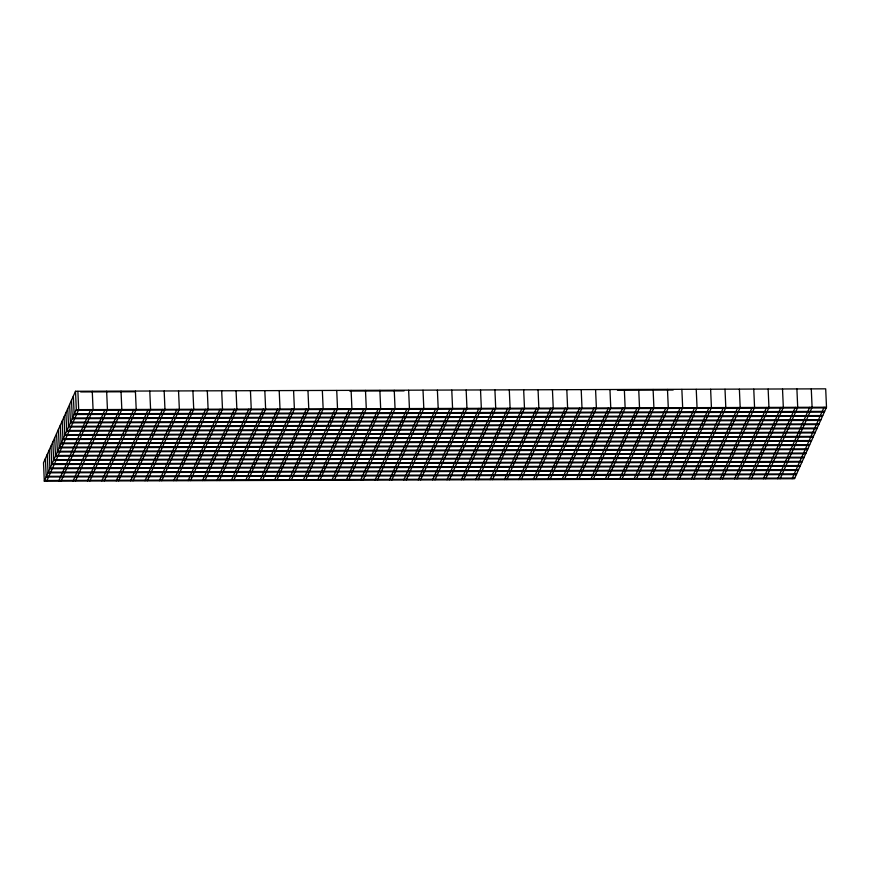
<?xml version="1.0" encoding="UTF-8"?>
<svg xmlns="http://www.w3.org/2000/svg" width="870" height="870" viewBox="0 0 870 870"><rect width="100%" height="100%" fill="white"/><g stroke="black" fill="none" stroke-linecap="round" stroke-linejoin="round"><path stroke-width="1.3" d="M75.516 391.261L43.5 462.775L44.305 481.164L794.484 478.739L826.5 407.225L825.695 388.836L75.516 391.261L76.321 409.65L44.305 481.164M46.73 481.066L78.681 409.683L77.887 391.337M58.714 481.034L90.665 409.65M61.107 481.023L93.068 409.639L92.263 391.293M73.091 480.979L105.052 409.607M75.494 480.979L107.445 409.596L106.64 391.25M87.478 480.936L119.429 409.553M89.871 480.925L121.822 409.553L121.028 391.206M101.855 480.892L133.806 409.509M104.248 480.882L136.209 409.498L135.405 391.152M116.232 480.849L148.194 409.465M118.635 480.838L150.586 409.455L149.781 391.108M130.62 480.795L162.57 409.411M133.012 480.795L164.963 409.411L164.169 391.065M144.996 480.751L176.947 409.368M147.389 480.74L179.35 409.357L178.546 391.011M159.373 480.708L191.335 409.324M161.776 480.697L193.727 409.313L192.922 390.967M173.761 480.653L205.711 409.281M176.153 480.653L208.104 409.27L207.31 390.924M188.137 480.61L220.088 409.226M190.53 480.599L222.492 409.226L221.687 390.88M202.514 480.566L234.476 409.183M204.918 480.555L236.868 409.172L236.064 390.826M216.902 480.523L248.853 409.139M219.294 480.512L251.245 409.128L250.451 390.782M231.279 480.468L263.229 409.085M233.671 480.468L265.633 409.085L264.828 390.739M245.655 480.425L277.617 409.041M248.059 480.414L280.01 409.041L279.205 390.695M260.043 480.381L291.994 408.998M262.435 480.37L294.386 408.987L293.592 390.641M274.42 480.338L306.37 408.954M276.812 480.327L308.774 408.943L307.969 390.597M288.796 480.283L320.758 408.9M291.2 480.283L323.151 408.9L322.346 390.554M303.184 480.24L335.135 408.856M305.577 480.229L337.527 408.846L336.733 390.499M317.561 480.196L349.512 408.813M319.953 480.186L351.915 408.802L351.11 390.456M331.938 480.142L363.899 408.769M334.341 480.142L366.292 408.759L365.487 390.412M346.325 480.099L378.276 408.715M348.718 480.088L380.668 408.715L379.875 390.369M360.702 480.055L392.653 408.672M363.105 480.044L395.056 408.661L394.251 390.315M375.079 480.012L407.04 408.628M377.482 480.001L409.433 408.617L408.639 390.271M389.466 479.957L421.417 408.574M391.859 479.957L423.81 408.574L423.016 390.228M403.843 479.914L435.794 408.53M406.246 479.903L438.197 408.519L437.392 390.173M418.22 479.87L450.181 408.487M420.623 479.859L452.574 408.476L451.78 390.13M432.607 479.827L464.558 408.443M435 479.816L466.962 408.432L466.157 390.086M446.984 479.772L478.935 408.389M449.388 479.772L481.338 408.389L480.534 390.043M461.361 479.729L493.323 408.345M463.764 479.718L495.715 408.334L494.921 389.988M475.749 479.685L507.699 408.302M478.141 479.674L510.103 408.291L509.298 389.945M490.125 479.631L522.076 408.258M492.529 479.631L524.479 408.247L523.675 389.901M504.513 479.587L536.464 408.204M506.905 479.577L538.856 408.204L538.062 389.858M518.89 479.544L550.84 408.16M521.282 479.533L553.244 408.15L552.439 389.803M533.266 479.5L565.228 408.117M535.67 479.49L567.621 408.106L566.816 389.76M547.654 479.446L579.605 408.063M550.047 479.446L581.997 408.063L581.203 389.716M562.031 479.403L593.982 408.019M564.423 479.392L596.385 408.008L595.58 389.662M576.408 479.359L608.369 407.976M578.811 479.348L610.762 407.965L609.957 389.619M590.795 479.305L622.746 407.932M593.188 479.305L625.139 407.921L624.345 389.575M605.172 479.261L637.123 407.878M607.564 479.25L639.526 407.878L638.721 389.532M619.549 479.218L651.51 407.834M621.952 479.207L653.903 407.823L653.098 389.477M633.936 479.174L665.887 407.791M636.329 479.163L668.28 407.78L667.486 389.434M648.313 479.12L680.264 407.736M650.706 479.12L682.667 407.736L681.862 389.39M662.69 479.076L694.651 407.693M665.093 479.065L697.044 407.682L696.239 389.347M677.077 479.033L709.028 407.649M679.47 479.022L711.421 407.638L710.627 389.292M691.454 478.989L723.405 407.606M693.847 478.978L725.808 407.595L725.004 389.249M705.831 478.935L737.793 407.551M708.234 478.935L740.185 407.551L739.38 389.205M720.219 478.891L752.169 407.508M722.611 478.881L754.562 407.497L753.768 389.151M734.595 478.848L766.546 407.464M736.988 478.837L768.949 407.454L768.145 389.107M748.972 478.794L780.934 407.421M751.375 478.794L783.326 407.41L782.521 389.064M763.36 478.75L795.31 407.367M765.752 478.739L797.703 407.367L796.909 389.02M777.736 478.707L809.687 407.323M780.129 478.696L812.091 407.312L811.286 388.966M792.113 478.663L824.075 407.28M80.66 391.935L135.024 391.761M349.729 391.065L404.093 390.891M617.45 390.195L673.162 390.021M76.321 409.65L826.5 407.225M76.027 410.346L826.163 407.921M74.483 413.815L824.608 411.39M824.303 412.086L74.168 414.512L73.363 396.122M72.612 417.981L822.748 415.555M822.433 416.251L72.297 418.677L71.503 400.287M70.753 422.146L820.878 419.721M820.573 420.417L70.437 422.842L69.633 404.452M68.882 426.311L819.018 423.886M818.703 424.582L68.578 427.007L67.773 408.617M67.023 430.476L817.147 428.051M816.843 428.747L66.707 431.172L65.902 412.782M65.152 434.641L815.288 432.216M814.972 432.912L64.848 435.337L64.043 416.947M63.292 438.817L813.417 436.392M813.113 437.077L62.977 439.502L62.172 421.113M61.422 442.982L811.558 440.557M811.242 441.242L61.117 443.678L60.313 425.278M59.562 447.147L809.687 444.722M809.383 445.418L59.247 447.843L58.442 429.443M57.692 451.312L807.828 448.887M807.512 449.583L57.387 452.008L56.583 433.608M55.832 455.478L805.957 453.053M805.653 453.748L55.517 456.174L54.712 437.784M53.962 459.643L804.097 457.218M803.782 457.914L53.657 460.339L52.852 441.949M52.102 463.808L802.227 461.383M801.922 462.079L51.787 464.504L50.982 446.114M50.232 467.973L800.367 465.548M800.052 466.244L49.927 468.669L49.122 450.279M48.372 472.138L798.497 469.713M798.192 470.409L48.057 472.834L47.252 454.444M46.501 476.314L796.637 473.878M796.322 474.574L46.197 476.999L45.392 458.61M44.642 480.479L794.767 478.054"/></g></svg>
